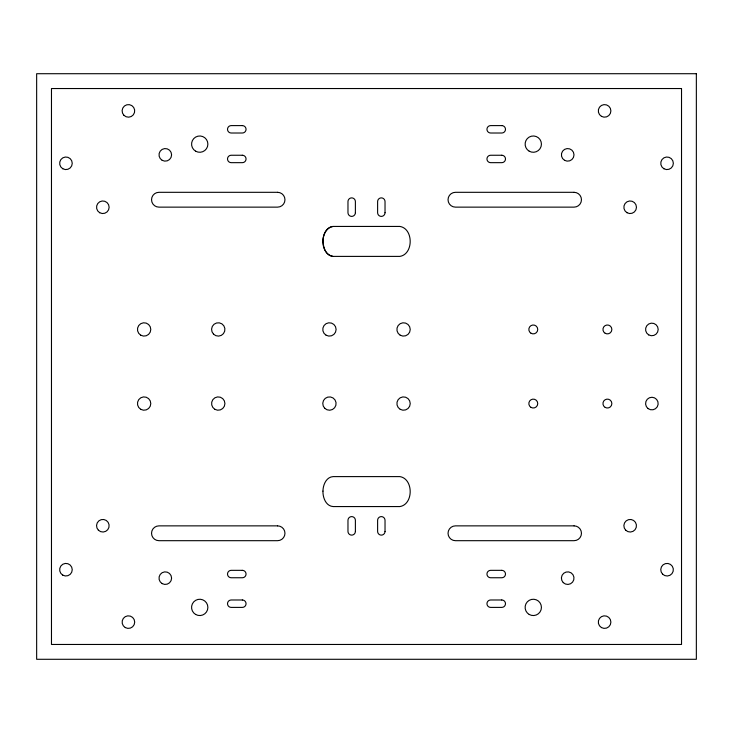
<?xml version="1.0" encoding="UTF-8"?>
<svg xmlns="http://www.w3.org/2000/svg" width="733" height="733" viewBox="0 0 733 733"><rect width="100%" height="100%" fill="white"/><g stroke="black" fill="none" stroke-linecap="round" stroke-linejoin="round"><path stroke-width="1.1" d="M332.828 226.442C319.67 229.292 319.441 254.204 333.149 256.394L399.851 256.394C413.632 254.232 413.632 228.595 399.851 226.433L333.149 226.433C325.644 226.973 322.602 235.889 322.969 242.357M332.828 256.394C326.432 255.725 323.51 248.478 323.198 242.825M322.96 491.11C322.731 497.45 325.819 506.072 333.149 506.567L399.851 506.567C413.632 504.405 413.632 478.768 399.851 476.606L333.149 476.606C326.167 477.018 322.996 485.044 322.96 491.11M696.35 73.712L36.65 73.712L36.65 659.288L696.35 659.288L696.35 73.712M681.525 88.537L51.475 88.537L51.475 644.463L681.525 644.463L681.525 88.537M242.339 125.6L231.225 125.6A3.702 3.702 0 0 0 227.514 129.301A3.702 3.702 0 0 0 231.225 133.012L242.339 133.012A3.702 3.702 0 0 0 246.05 129.301A3.702 3.702 0 0 0 242.339 125.6M501.775 125.6L490.661 125.6A3.702 3.702 0 0 0 486.95 129.301A3.702 3.702 0 0 0 490.661 133.012L501.775 133.012A3.702 3.702 0 0 0 505.486 129.301A3.702 3.702 0 0 0 501.775 125.6M242.339 155.249L231.225 155.249A3.702 3.702 0 0 0 227.514 158.951A3.702 3.702 0 0 0 231.225 162.662L242.339 162.662A3.702 3.702 0 0 0 246.05 158.951A3.702 3.702 0 0 0 242.339 155.249M501.775 155.249L490.661 155.249A3.702 3.702 0 0 0 486.95 158.951A3.702 3.702 0 0 0 490.661 162.662L501.775 162.662A3.702 3.702 0 0 0 505.486 158.951A3.702 3.702 0 0 0 501.775 155.249M277.55 192.312L158.951 192.312A7.412 7.412 0 0 0 151.539 199.724A7.412 7.412 0 0 0 158.951 207.137L277.55 207.137A7.412 7.412 0 0 0 284.963 199.724A7.412 7.412 0 0 0 277.55 192.312M574.049 192.312L455.45 192.312A7.412 7.412 0 0 0 448.037 199.724A7.412 7.412 0 0 0 455.45 207.137L574.049 207.137A7.412 7.412 0 0 0 581.461 199.724A7.412 7.412 0 0 0 574.049 192.312M277.55 525.863L158.951 525.863A7.412 7.412 0 0 0 151.539 533.276A7.412 7.412 0 0 0 158.951 540.688L277.55 540.688A7.412 7.412 0 0 0 284.963 533.276A7.412 7.412 0 0 0 277.55 525.863M574.049 525.863L455.45 525.863A7.412 7.412 0 0 0 448.037 533.276A7.412 7.412 0 0 0 455.45 540.688L574.049 540.688A7.412 7.412 0 0 0 581.461 533.276A7.412 7.412 0 0 0 574.049 525.863M242.339 570.338L231.225 570.338A3.702 3.702 0 0 0 227.514 574.049A3.702 3.702 0 0 0 231.225 577.751L242.339 577.751A3.702 3.702 0 0 0 246.05 574.049A3.702 3.702 0 0 0 242.339 570.338M501.775 570.338L490.661 570.338A3.702 3.702 0 0 0 486.95 574.049A3.702 3.702 0 0 0 490.661 577.751L501.775 577.751A3.702 3.702 0 0 0 505.486 574.049A3.702 3.702 0 0 0 501.775 570.338M242.339 599.988L231.225 599.988A3.702 3.702 0 0 0 227.514 603.699A3.702 3.702 0 0 0 231.225 607.4L242.339 607.4A3.702 3.702 0 0 0 246.05 603.699A3.702 3.702 0 0 0 242.339 599.988M501.775 599.988L490.661 599.988A3.702 3.702 0 0 0 486.95 603.699A3.702 3.702 0 0 0 490.661 607.4L501.775 607.4A3.702 3.702 0 0 0 505.486 603.699A3.702 3.702 0 0 0 501.775 599.988M385.027 212.689L385.027 201.575A3.702 3.702 0 0 0 381.325 197.873A3.702 3.702 0 0 0 377.614 201.575L377.614 212.689A3.702 3.702 0 0 0 381.325 216.4A3.702 3.702 0 0 0 385.027 212.689M385.027 531.425L385.027 520.311A3.702 3.702 0 0 0 381.325 516.6A3.702 3.702 0 0 0 377.614 520.311L377.614 531.425A3.702 3.702 0 0 0 381.325 535.127A3.702 3.702 0 0 0 385.027 531.425M355.386 212.689L355.386 201.575A3.702 3.702 0 0 0 351.675 197.873A3.702 3.702 0 0 0 347.973 201.575L347.973 212.689A3.702 3.702 0 0 0 351.675 216.4A3.702 3.702 0 0 0 355.386 212.689M355.386 531.425L355.386 520.311A3.702 3.702 0 0 0 351.675 516.6A3.702 3.702 0 0 0 347.973 520.311L347.973 531.425A3.702 3.702 0 0 0 351.675 535.127A3.702 3.702 0 0 0 355.386 531.425M62.8 575.158A6.304 6.304 0 0 0 72.246 569.706A6.304 6.304 0 0 0 62.8 564.245A6.304 6.304 0 0 0 62.8 575.158M98.387 530.197A6.304 6.304 0 0 0 108.924 527.375A6.304 6.304 0 0 0 101.209 519.651A6.304 6.304 0 0 0 98.387 530.197M162.149 583.605A6.304 6.304 0 0 0 171.595 578.154A6.304 6.304 0 0 0 162.149 572.693A6.304 6.304 0 0 0 162.149 583.605M125.261 627.567A6.304 6.304 0 0 0 134.707 622.115A6.304 6.304 0 0 0 125.261 616.655A6.304 6.304 0 0 0 125.261 627.567M662.595 574.159A6.304 6.304 0 0 0 673.141 571.337A6.304 6.304 0 0 0 665.417 563.622A6.304 6.304 0 0 0 662.595 574.159M625.707 530.197A6.304 6.304 0 0 0 636.244 527.375A6.304 6.304 0 0 0 628.529 519.651A6.304 6.304 0 0 0 625.707 530.197M563.246 582.607A6.304 6.304 0 0 0 573.783 579.785A6.304 6.304 0 0 0 566.068 572.061A6.304 6.304 0 0 0 563.246 582.607M601.445 627.567A6.304 6.304 0 0 0 610.891 622.115A6.304 6.304 0 0 0 601.445 616.655A6.304 6.304 0 0 0 601.445 627.567M62.8 168.755A6.304 6.304 0 0 0 72.246 163.294A6.304 6.304 0 0 0 62.8 157.842A6.304 6.304 0 0 0 62.8 168.755M99.688 212.717A6.304 6.304 0 0 0 109.135 207.256A6.304 6.304 0 0 0 99.688 201.804A6.304 6.304 0 0 0 99.688 212.717M162.149 160.307A6.304 6.304 0 0 0 171.595 154.846A6.304 6.304 0 0 0 162.149 149.395A6.304 6.304 0 0 0 162.149 160.307M123.95 115.338A6.304 6.304 0 0 0 134.496 112.516A6.304 6.304 0 0 0 126.782 104.801A6.304 6.304 0 0 0 123.95 115.338M663.906 168.755A6.304 6.304 0 0 0 673.352 163.294A6.304 6.304 0 0 0 663.906 157.842A6.304 6.304 0 0 0 663.906 168.755M627.008 212.717A6.304 6.304 0 0 0 636.464 207.256A6.304 6.304 0 0 0 627.008 201.804A6.304 6.304 0 0 0 627.008 212.717M564.547 160.307A6.304 6.304 0 0 0 574.003 154.846A6.304 6.304 0 0 0 564.547 149.395A6.304 6.304 0 0 0 564.547 160.307M601.445 116.345A6.304 6.304 0 0 0 610.891 110.885A6.304 6.304 0 0 0 601.445 105.433A6.304 6.304 0 0 0 601.445 116.345M324.719 408.281A6.67 6.67 0 0 0 335.879 405.285A6.67 6.67 0 0 0 327.715 397.121A6.67 6.67 0 0 0 324.719 408.281M326.103 335.219A6.67 6.67 0 0 0 336.108 329.438A6.67 6.67 0 0 0 326.103 323.665A6.67 6.67 0 0 0 326.103 335.219M400.227 335.219A6.67 6.67 0 0 0 410.233 329.438A6.67 6.67 0 0 0 400.227 323.665A6.67 6.67 0 0 0 400.227 335.219M400.227 409.335A6.67 6.67 0 0 0 410.233 403.562A6.67 6.67 0 0 0 400.227 397.781A6.67 6.67 0 0 0 400.227 409.335M140.791 335.219A6.67 6.67 0 0 0 150.796 329.438A6.67 6.67 0 0 0 140.791 323.665A6.67 6.67 0 0 0 140.791 335.219M213.532 334.156A6.67 6.67 0 0 0 224.701 331.16A6.67 6.67 0 0 0 216.528 322.996A6.67 6.67 0 0 0 213.532 334.156M140.791 409.335A6.67 6.67 0 0 0 150.796 403.562A6.67 6.67 0 0 0 140.791 397.781A6.67 6.67 0 0 0 140.791 409.335M214.916 409.335A6.67 6.67 0 0 0 224.921 403.562A6.67 6.67 0 0 0 214.916 397.781A6.67 6.67 0 0 0 214.916 409.335M648.082 408.593A6.304 6.304 0 0 0 658.124 404.341A6.304 6.304 0 0 0 649.42 397.762A6.304 6.304 0 0 0 648.082 408.593M648.723 334.899A6.304 6.304 0 0 0 658.179 329.438A6.304 6.304 0 0 0 648.723 323.986A6.304 6.304 0 0 0 648.723 334.899M531.058 407.411A4.444 4.444 0 0 0 537.729 403.562A4.444 4.444 0 0 0 531.058 399.714A4.444 4.444 0 0 0 531.058 407.411M605.174 407.411A4.444 4.444 0 0 0 611.853 403.562A4.444 4.444 0 0 0 605.174 399.714A4.444 4.444 0 0 0 605.174 407.411M605.174 333.286A4.444 4.444 0 0 0 611.853 329.438A4.444 4.444 0 0 0 605.174 325.589A4.444 4.444 0 0 0 605.174 333.286M531.058 333.286A4.444 4.444 0 0 0 537.729 329.438A4.444 4.444 0 0 0 531.058 325.589A4.444 4.444 0 0 0 531.058 333.286M195.647 151.19A8.155 8.155 0 0 0 207.879 144.126A8.155 8.155 0 0 0 195.647 137.071A8.155 8.155 0 0 0 195.647 151.19M529.199 151.19A8.155 8.155 0 0 0 541.43 144.126A8.155 8.155 0 0 0 529.199 137.071A8.155 8.155 0 0 0 529.199 151.19M529.199 614.465A8.155 8.155 0 0 0 541.43 607.4A8.155 8.155 0 0 0 529.199 600.336A8.155 8.155 0 0 0 529.199 614.465M195.647 614.465A8.155 8.155 0 0 0 207.879 607.4A8.155 8.155 0 0 0 195.647 600.336A8.155 8.155 0 0 0 195.647 614.465"/></g></svg>
